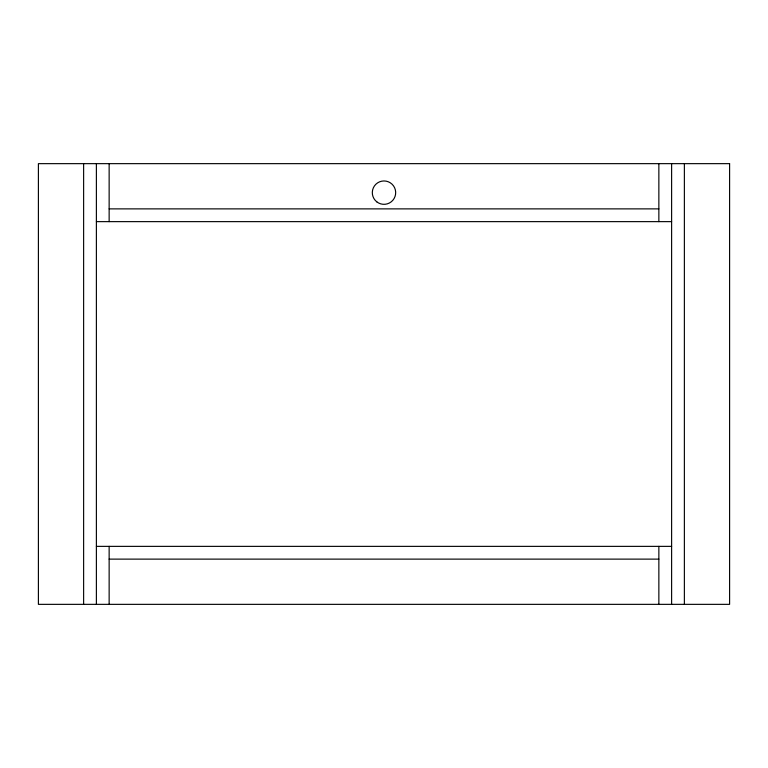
<?xml version="1.0" encoding="UTF-8"?>
<svg xmlns="http://www.w3.org/2000/svg" width="768" height="768" viewBox="0 0 768 768"><rect width="100%" height="100%" fill="white"/><g stroke="black" fill="none" stroke-linecap="round" stroke-linejoin="round"><path stroke-width="1.15" d="M109.142 208.877L658.858 208.877M96.384 221.635L671.616 221.635M96.384 546.365L671.616 546.365M109.142 559.123L658.858 559.123M684.374 163.651L684.374 604.349M671.616 163.651L671.616 604.349M658.858 163.651L658.858 221.635M658.858 546.365L658.858 604.349M109.142 163.651L109.142 221.635M109.142 546.365L109.142 604.349M96.384 163.651L96.384 604.349M83.626 163.651L83.626 604.349M729.6 163.651L38.4 163.651L38.4 604.349L729.6 604.349L729.6 163.651M376.8 201.85A11.683 11.683 0 0 0 395.568 194.275A11.683 11.683 0 0 0 379.632 181.805A11.683 11.683 0 0 0 376.8 201.85"/></g></svg>
